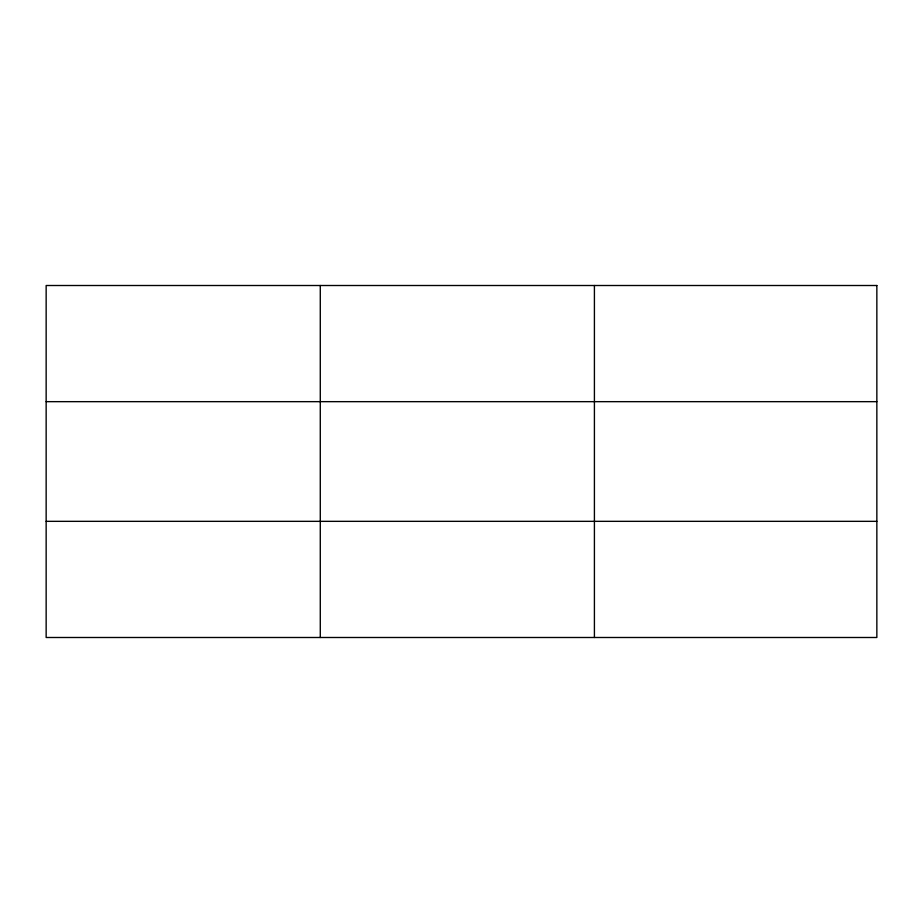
<?xml version="1.0" encoding="UTF-8"?>
<svg xmlns="http://www.w3.org/2000/svg" width="923" height="923" viewBox="0 0 923 923"><rect width="100%" height="100%" fill="white"/><g stroke="black" fill="none" stroke-linecap="round" stroke-linejoin="round"><path stroke-width="1.38" d="M320.281 285.507L320.281 637.493M594.412 285.507L594.412 637.493M46.15 401.667L876.85 401.667M46.15 521.333L876.85 521.333M876.85 285.507L876.85 637.493L46.15 637.493L46.15 285.507L876.85 285.507"/></g></svg>
